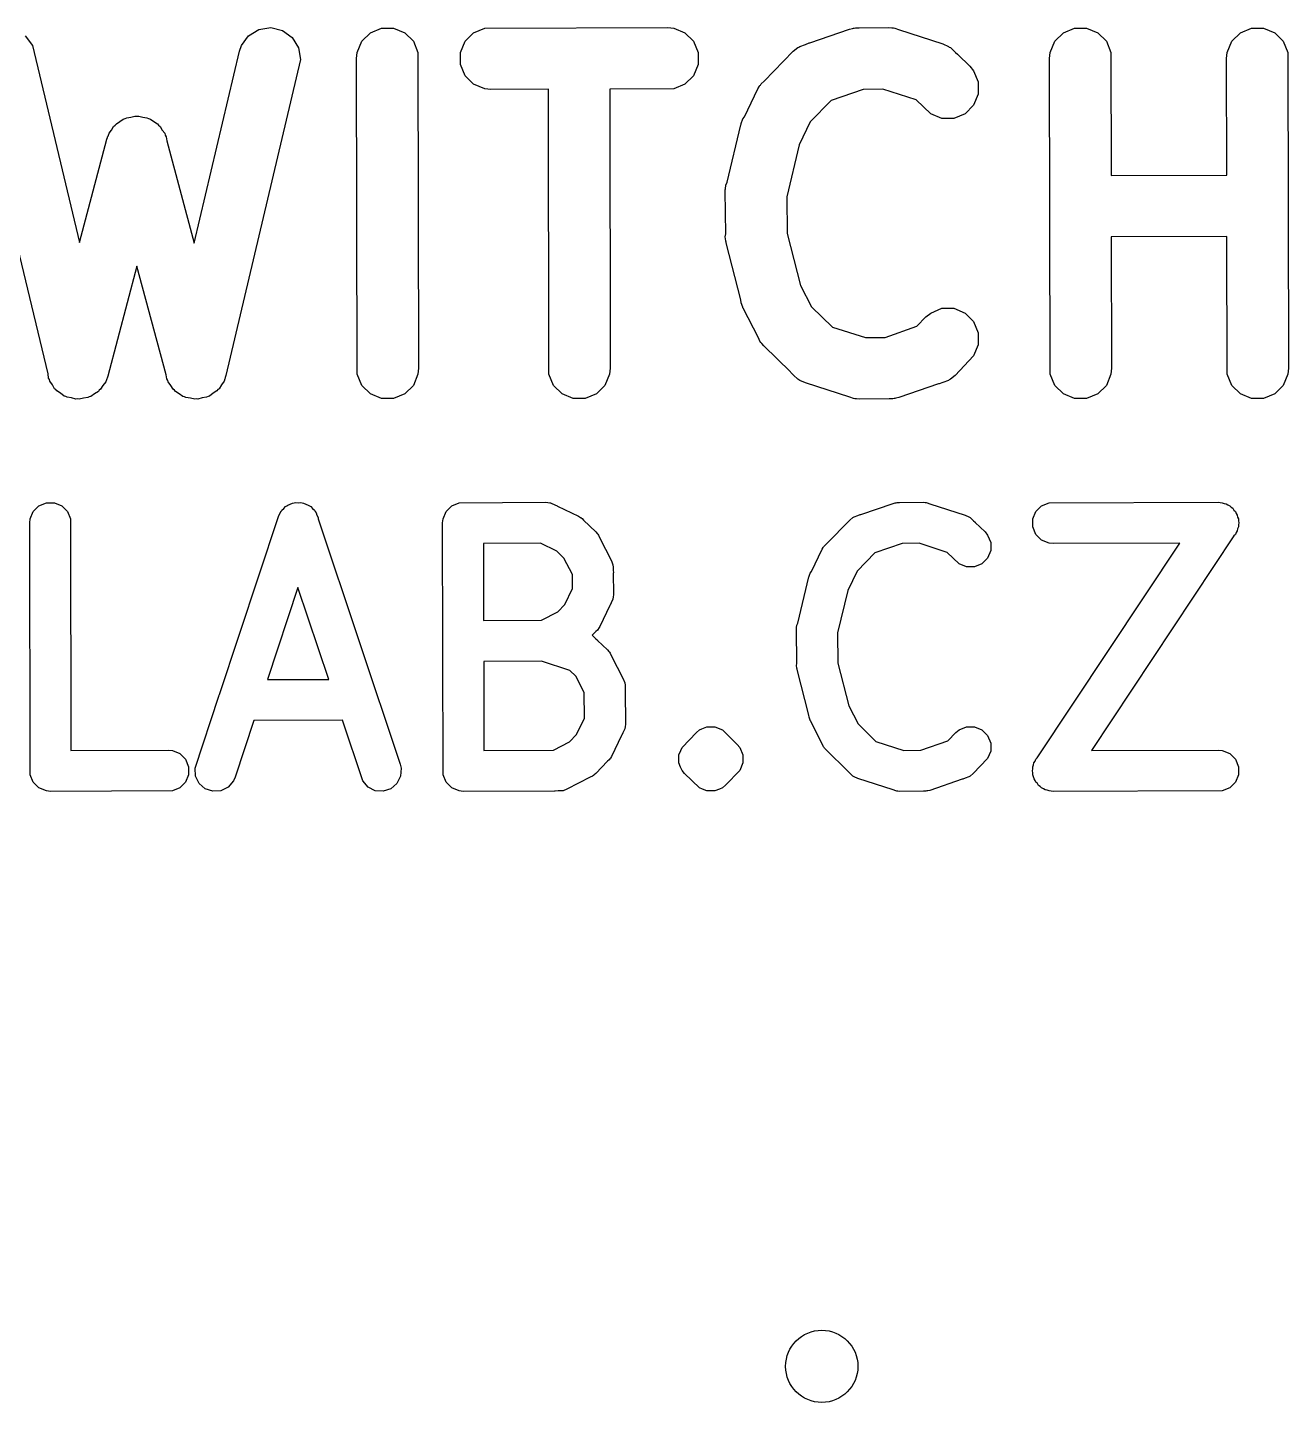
# Model space of a CAD drawing. Extents: x 5.31 to 6.87, y -4.41 to -2.86.
# Drawn here: x 5.984 to 6.2245, y -4.2954 to -4.0332 of the extents above; entities that cross this region are included whole.
import ezdxf

# ---------------------------------------------------------------- set-up
doc = ezdxf.new("R2010")
doc.units = 0
doc.header["$MEASUREMENT"] = 0
doc.layers.add('BLACK', color=7, linetype='CONTINUOUS')

msp = doc.modelspace()

# ---------------------------------------------------------------- linework, layer by layer
at = {"layer": 'BLACK', "linetype": 'CONTINUOUS'}
for p, q in [((6.02619, -4.03483), (6.02815, -4.03362)), ((6.02815, -4.03362), (6.03043, -4.03325)), ((6.03043, -4.03325), (6.03267, -4.03379)), ((6.03267, -4.03379), (6.03454, -4.03514)), ((6.0478, -4.03587), (6.04942, -4.03424)), ((6.04942, -4.03424), (6.05155, -4.03336)), ((6.05155, -4.03336), (6.05386, -4.03336)), ((6.05386, -4.03336), (6.05599, -4.03424)), ((6.05599, -4.03424), (6.05762, -4.03587)), ((6.06748, -4.03587), (6.06911, -4.03424)), ((6.06911, -4.03424), (6.07124, -4.03336)), ((6.07124, -4.03336), (6.10614, -4.03325)), ((6.10614, -4.03325), (6.10729, -4.03336)), ((6.10729, -4.03336), (6.10942, -4.03424)), ((6.10942, -4.03424), (6.11105, -4.03587)), ((6.13325, -4.03617), (6.14083, -4.03355)), ((6.14083, -4.03355), (6.1414, -4.03342)), ((6.1414, -4.03342), (6.14154, -4.03336)), ((6.14154, -4.03336), (6.14167, -4.03336)), ((6.14167, -4.03336), (6.14196, -4.0333)), ((6.14196, -4.0333), (6.14264, -4.03334)), ((6.14264, -4.03334), (6.14832, -4.03325)), ((6.14832, -4.03325), (6.1489, -4.03331)), ((6.1489, -4.03331), (6.14906, -4.0333)), ((6.14906, -4.0333), (6.14918, -4.03333)), ((6.14918, -4.03333), (6.14947, -4.03336)), ((6.14947, -4.03336), (6.15017, -4.03365)), ((6.15017, -4.03365), (6.15862, -4.03636)), ((6.17997, -4.03587), (6.1816, -4.03424)), ((6.1816, -4.03424), (6.18372, -4.03336)), ((6.18372, -4.03336), (6.18603, -4.03336)), ((6.18603, -4.03336), (6.18816, -4.03424)), ((6.18816, -4.03424), (6.18979, -4.03587)), ((6.21371, -4.03587), (6.21534, -4.03424)), ((6.21534, -4.03424), (6.21747, -4.03336)), ((6.21747, -4.03336), (6.21977, -4.03336)), ((6.21977, -4.03336), (6.2219, -4.03424)), ((6.2219, -4.03424), (6.22353, -4.03587)), ((5.98361, -4.03483), (5.98496, -4.03669)), ((5.98496, -4.03669), (5.99398, -4.07427)), ((6.02446, -4.03779), (6.02484, -4.03669)), ((6.02484, -4.03669), (6.02619, -4.03483)), ((6.03454, -4.03514), (6.03574, -4.0371)), ((6.04691, -4.038), (6.0478, -4.03587)), ((6.05762, -4.03587), (6.0585, -4.038)), ((6.0666, -4.038), (6.06748, -4.03587)), ((6.11105, -4.03587), (6.11193, -4.038)), ((6.13098, -4.03706), (6.13117, -4.03698)), ((6.13117, -4.03698), (6.13133, -4.03684)), ((6.13133, -4.03684), (6.1324, -4.03647)), ((6.1324, -4.03647), (6.13311, -4.03617)), ((6.13311, -4.03617), (6.13325, -4.03617)), ((6.15862, -4.03636), (6.15968, -4.03684)), ((6.15968, -4.03684), (6.15984, -4.03698)), ((6.15984, -4.03698), (6.16004, -4.03706)), ((6.17908, -4.038), (6.17997, -4.03587)), ((6.18979, -4.03587), (6.19067, -4.038)), ((6.21283, -4.038), (6.21371, -4.03587)), ((6.22353, -4.03587), (6.22441, -4.038)), ((6.01583, -4.07434), (6.02446, -4.03779)), ((6.03611, -4.03938), (6.02189, -4.09958)), ((6.03574, -4.0371), (6.03611, -4.03938)), ((6.0468, -4.03915), (6.04691, -4.038)), ((6.04691, -4.09936), (6.0468, -4.03915)), ((6.0585, -4.038), (6.05861, -4.09821)), ((6.0666, -4.04031), (6.0666, -4.038)), ((6.11193, -4.038), (6.11193, -4.04031)), ((6.12453, -4.04348), (6.13008, -4.03779)), ((6.13008, -4.03779), (6.13098, -4.03706)), ((6.16004, -4.03706), (6.16103, -4.03801)), ((6.16103, -4.03801), (6.16142, -4.03835)), ((6.16142, -4.03835), (6.16145, -4.03841)), ((6.16145, -4.03841), (6.16374, -4.0406)), ((6.17897, -4.03915), (6.17908, -4.038)), ((6.17908, -4.09936), (6.17897, -4.03915)), ((6.19067, -4.038), (6.19071, -4.06146)), ((6.21272, -4.03915), (6.21283, -4.038)), ((6.21276, -4.06139), (6.21272, -4.03915)), ((6.22441, -4.038), (6.22453, -4.09821)), ((5.98795, -4.09929), (5.97384, -4.04052)), ((6.06748, -4.04244), (6.0666, -4.04031)), ((6.11193, -4.04031), (6.11105, -4.04244)), ((6.16374, -4.0406), (6.16448, -4.0415)), ((6.16448, -4.0415), (6.16536, -4.04363)), ((6.06911, -4.04406), (6.06748, -4.04244)), ((6.07124, -4.04495), (6.06911, -4.04406)), ((6.10942, -4.04406), (6.10729, -4.04495)), ((6.11105, -4.04244), (6.10942, -4.04406)), ((6.12335, -4.04495), (6.12366, -4.04445)), ((6.12366, -4.04445), (6.12372, -4.04431)), ((6.12372, -4.04431), (6.12381, -4.04422)), ((6.12381, -4.04422), (6.12397, -4.04397)), ((6.12397, -4.04397), (6.12453, -4.04348)), ((6.16536, -4.04363), (6.16536, -4.04593)), ((6.07239, -4.04506), (6.07124, -4.04495)), ((6.08337, -4.04502), (6.07239, -4.04506)), ((6.08347, -4.09936), (6.08337, -4.04502)), ((6.10729, -4.04495), (6.09507, -4.04499)), ((6.09507, -4.04499), (6.09517, -4.09821)), ((6.12079, -4.05028), (6.12335, -4.04495)), ((6.1373, -4.04716), (6.13333, -4.05124)), ((6.14341, -4.04505), (6.1373, -4.04716)), ((6.14716, -4.04499), (6.14341, -4.04505)), ((6.15349, -4.04702), (6.14716, -4.04499)), ((6.15629, -4.04969), (6.15349, -4.04702)), ((6.16536, -4.04593), (6.16448, -4.04806)), ((6.15841, -4.05057), (6.15629, -4.04969)), ((6.16285, -4.04969), (6.16072, -4.05057)), ((6.16448, -4.04806), (6.16285, -4.04969)), ((6.00007, -4.0528), (6.00046, -4.05213)), ((6.00046, -4.05213), (6.00077, -4.0519)), ((6.00077, -4.0519), (6.001, -4.05159)), ((6.001, -4.05159), (6.00167, -4.0512)), ((6.00167, -4.0512), (6.00229, -4.05073)), ((6.00229, -4.05073), (6.00266, -4.05063)), ((6.00266, -4.05063), (6.00299, -4.05044)), ((6.00299, -4.05044), (6.00377, -4.05034)), ((6.00377, -4.05034), (6.00452, -4.05013)), ((6.00452, -4.05013), (6.0049, -4.05018)), ((6.0049, -4.05018), (6.00528, -4.05013)), ((6.00528, -4.05013), (6.00603, -4.05034)), ((6.00603, -4.05034), (6.0068, -4.05044)), ((6.0068, -4.05044), (6.00713, -4.05063)), ((6.00713, -4.05063), (6.0075, -4.05073)), ((6.0075, -4.05073), (6.00812, -4.0512)), ((6.00812, -4.0512), (6.0088, -4.05159)), ((6.0088, -4.05159), (6.00903, -4.0519)), ((6.00903, -4.0519), (6.00933, -4.05213)), ((6.00933, -4.05213), (6.00972, -4.0528)), ((6.11746, -4.06273), (6.12009, -4.05178)), ((6.12009, -4.05178), (6.12012, -4.0517)), ((6.12012, -4.0517), (6.12013, -4.05166)), ((6.12013, -4.05166), (6.12017, -4.05156)), ((6.12017, -4.05156), (6.12048, -4.05069)), ((6.12048, -4.05069), (6.12079, -4.05028)), ((6.13333, -4.05124), (6.1312, -4.05565)), ((6.16072, -4.05057), (6.15841, -4.05057)), ((5.99398, -4.07427), (5.99919, -4.05451)), ((5.99919, -4.05451), (5.99929, -4.05424)), ((5.99929, -4.05424), (5.99931, -4.05412)), ((5.99931, -4.05412), (5.99939, -4.05399)), ((5.99939, -4.05399), (5.9996, -4.05342)), ((5.9996, -4.05342), (6.00007, -4.0528)), ((6.00972, -4.0528), (6.0102, -4.05342)), ((6.0102, -4.05342), (6.0103, -4.05379)), ((6.0103, -4.05379), (6.01049, -4.05412)), ((6.01049, -4.05412), (6.01059, -4.05487)), ((6.01059, -4.05487), (6.01583, -4.07434)), ((6.1312, -4.05565), (6.12883, -4.06553)), ((6.11722, -4.06331), (6.11746, -4.06273)), ((6.19071, -4.06146), (6.21276, -4.06139)), ((6.1171, -4.06446), (6.11712, -4.06426)), ((6.1172, -4.07259), (6.1171, -4.06446)), ((6.11711, -4.06418), (6.11715, -4.06403)), ((6.11712, -4.06426), (6.11711, -4.06418)), ((6.11715, -4.06403), (6.11722, -4.06331)), ((6.12883, -4.06553), (6.12891, -4.07254)), ((6.11711, -4.07319), (6.1172, -4.07259)), ((6.11722, -4.07389), (6.11711, -4.07319)), ((6.12891, -4.07254), (6.13148, -4.08244)), ((6.21278, -4.07309), (6.19073, -4.07316)), ((6.19073, -4.07316), (6.19078, -4.09821)), ((6.21283, -4.09936), (6.21278, -4.07309)), ((6.11722, -4.07405), (6.11722, -4.07389)), ((6.11725, -4.07413), (6.11722, -4.07405)), ((6.11728, -4.07433), (6.11725, -4.07413)), ((6.12009, -4.08514), (6.11728, -4.07433)), ((6.0049, -4.07873), (5.99936, -4.09973)), ((6.01048, -4.09945), (6.0049, -4.07873)), ((6.13148, -4.08244), (6.13358, -4.08649)), ((6.12013, -4.08571), (6.12009, -4.08514)), ((6.12046, -4.08657), (6.12013, -4.08571)), ((6.12048, -4.08667), (6.12046, -4.08657)), ((6.12051, -4.08671), (6.12048, -4.08667)), ((6.12054, -4.08679), (6.12051, -4.08671)), ((6.12345, -4.0924), (6.12054, -4.08679)), ((6.13358, -4.08649), (6.13755, -4.09036)), ((6.15629, -4.08768), (6.15841, -4.08679)), ((6.15841, -4.08679), (6.16072, -4.08679)), ((6.16072, -4.08679), (6.16285, -4.08768)), ((6.15366, -4.09022), (6.15539, -4.08841)), ((6.15539, -4.08841), (6.15629, -4.08768)), ((6.16285, -4.08768), (6.16448, -4.0893)), ((6.16448, -4.0893), (6.16536, -4.09143)), ((6.13755, -4.09036), (6.14385, -4.09238)), ((6.1476, -4.09232), (6.15366, -4.09022)), ((6.16536, -4.09143), (6.16536, -4.09374)), ((6.12372, -4.09305), (6.12345, -4.0924)), ((6.12391, -4.09328), (6.12372, -4.09305)), ((6.12397, -4.09339), (6.12391, -4.09328)), ((6.12409, -4.0935), (6.12397, -4.09339)), ((6.12446, -4.09395), (6.12409, -4.0935)), ((6.12953, -4.0989), (6.12446, -4.09395)), ((6.14385, -4.09238), (6.1476, -4.09232)), ((6.16536, -4.09374), (6.16448, -4.09587)), ((6.16448, -4.09587), (6.16093, -4.09957)), ((5.98806, -4.10011), (5.98795, -4.09929)), ((5.99936, -4.09973), (5.99921, -4.10012)), ((6.01061, -4.10026), (6.01048, -4.09945)), ((6.02189, -4.09958), (6.02176, -4.09997)), ((6.0478, -4.10149), (6.04691, -4.09936)), ((6.0585, -4.09936), (6.05762, -4.10149)), ((6.05861, -4.09821), (6.0585, -4.09936)), ((6.08435, -4.10149), (6.08347, -4.09936)), ((6.09506, -4.09936), (6.09417, -4.10149)), ((6.09517, -4.09821), (6.09506, -4.09936)), ((6.12959, -4.09902), (6.12953, -4.0989)), ((6.13015, -4.09951), (6.12959, -4.09902)), ((6.13098, -4.10031), (6.13015, -4.09951)), ((6.16093, -4.09957), (6.16004, -4.10031)), ((6.17997, -4.10149), (6.17908, -4.09936)), ((6.19067, -4.09936), (6.18979, -4.10149)), ((6.19078, -4.09821), (6.19067, -4.09936)), ((6.21371, -4.10149), (6.21283, -4.09936)), ((6.22441, -4.09936), (6.22353, -4.10149)), ((6.22453, -4.09821), (6.22441, -4.09936)), ((5.98821, -4.10038), (5.98806, -4.10011)), ((5.98828, -4.10067), (5.98821, -4.10038)), ((5.98879, -4.10137), (5.98828, -4.10067)), ((5.98921, -4.10211), (5.98879, -4.10137)), ((5.98946, -4.10229), (5.98921, -4.10211)), ((5.98963, -4.10254), (5.98946, -4.10229)), ((5.99036, -4.10299), (5.98963, -4.10254)), ((5.99773, -4.1024), (5.99755, -4.10265)), ((5.99798, -4.10223), (5.99773, -4.1024)), ((5.99843, -4.1015), (5.99798, -4.10223)), ((5.99895, -4.10082), (5.99843, -4.1015)), ((5.99911, -4.10039), (5.99895, -4.10082)), ((5.99919, -4.10026), (5.99911, -4.10039)), ((5.99921, -4.10012), (5.99919, -4.10026)), ((6.01077, -4.10052), (6.01061, -4.10026)), ((6.01085, -4.10082), (6.01077, -4.10052)), ((6.01137, -4.1015), (6.01085, -4.10082)), ((6.01182, -4.10223), (6.01137, -4.1015)), ((6.01206, -4.1024), (6.01182, -4.10223)), ((6.01225, -4.10265), (6.01206, -4.1024)), ((6.02016, -4.10254), (6.01943, -4.10299)), ((6.02034, -4.10229), (6.02016, -4.10254)), ((6.02058, -4.10211), (6.02034, -4.10229)), ((6.02101, -4.10137), (6.02058, -4.10211)), ((6.02152, -4.10067), (6.02101, -4.10137)), ((6.02166, -4.10024), (6.02152, -4.10067)), ((6.02174, -4.10011), (6.02166, -4.10024)), ((6.02176, -4.09997), (6.02174, -4.10011)), ((6.04942, -4.10312), (6.0478, -4.10149)), ((6.05762, -4.10149), (6.05599, -4.10312)), ((6.08598, -4.10312), (6.08435, -4.10149)), ((6.09417, -4.10149), (6.09254, -4.10312)), ((6.13117, -4.10039), (6.13098, -4.10031)), ((6.13133, -4.10053), (6.13117, -4.10039)), ((6.13239, -4.101), (6.13133, -4.10053)), ((6.14084, -4.10371), (6.13239, -4.101)), ((6.15777, -4.10119), (6.15019, -4.10381)), ((6.15791, -4.10119), (6.15777, -4.10119)), ((6.15862, -4.1009), (6.15791, -4.10119)), ((6.15968, -4.10053), (6.15862, -4.1009)), ((6.15984, -4.10039), (6.15968, -4.10053)), ((6.16004, -4.10031), (6.15984, -4.10039)), ((6.1816, -4.10312), (6.17997, -4.10149)), ((6.18979, -4.10149), (6.18816, -4.10312)), ((6.21534, -4.10312), (6.21371, -4.10149)), ((6.22353, -4.10149), (6.2219, -4.10312)), ((5.99104, -4.10351), (5.99036, -4.10299)), ((5.99134, -4.10359), (5.99104, -4.10351)), ((5.9916, -4.10375), (5.99134, -4.10359)), ((5.99244, -4.10388), (5.9916, -4.10375)), ((5.99327, -4.1041), (5.99244, -4.10388)), ((5.99357, -4.10406), (5.99327, -4.1041)), ((5.99387, -4.10411), (5.99357, -4.10406)), ((5.99471, -4.10391), (5.99387, -4.10411)), ((5.99556, -4.1038), (5.99471, -4.10391)), ((5.99582, -4.10365), (5.99556, -4.1038)), ((5.99611, -4.10358), (5.99582, -4.10365)), ((5.99681, -4.10307), (5.99611, -4.10358)), ((5.99755, -4.10265), (5.99681, -4.10307)), ((6.01299, -4.10307), (6.01225, -4.10265)), ((6.01368, -4.10358), (6.01299, -4.10307)), ((6.01398, -4.10365), (6.01368, -4.10358)), ((6.01424, -4.1038), (6.01398, -4.10365)), ((6.01509, -4.10391), (6.01424, -4.1038)), ((6.01593, -4.10411), (6.01509, -4.10391)), ((6.01623, -4.10406), (6.01593, -4.10411)), ((6.01653, -4.1041), (6.01623, -4.10406)), ((6.01736, -4.10388), (6.01653, -4.1041)), ((6.0182, -4.10375), (6.01736, -4.10388)), ((6.01846, -4.10359), (6.0182, -4.10375)), ((6.01875, -4.10351), (6.01846, -4.10359)), ((6.01943, -4.10299), (6.01875, -4.10351)), ((6.05155, -4.104), (6.04942, -4.10312)), ((6.05386, -4.104), (6.05155, -4.104)), ((6.05599, -4.10312), (6.05386, -4.104)), ((6.08811, -4.104), (6.08598, -4.10312)), ((6.09042, -4.104), (6.08811, -4.104)), ((6.09254, -4.10312), (6.09042, -4.104)), ((6.14154, -4.104), (6.14084, -4.10371)), ((6.14184, -4.10403), (6.14154, -4.104)), ((6.14196, -4.10407), (6.14184, -4.10403)), ((6.14211, -4.10406), (6.14196, -4.10407)), ((6.14269, -4.10412), (6.14211, -4.10406)), ((6.14837, -4.10402), (6.14269, -4.10412)), ((6.14906, -4.10407), (6.14837, -4.10402)), ((6.14934, -4.104), (6.14906, -4.10407)), ((6.14947, -4.104), (6.14934, -4.104)), ((6.14961, -4.10394), (6.14947, -4.104)), ((6.15019, -4.10381), (6.14961, -4.10394)), ((6.18372, -4.104), (6.1816, -4.10312)), ((6.18603, -4.104), (6.18372, -4.104)), ((6.18816, -4.10312), (6.18603, -4.104)), ((6.21747, -4.104), (6.21534, -4.10312)), ((6.21977, -4.104), (6.21747, -4.104)), ((6.2219, -4.10312), (6.21977, -4.104)), ((5.98454, -4.12694), (5.98512, -4.12552)), ((5.98512, -4.12552), (5.98621, -4.12443)), ((5.98621, -4.12443), (5.98763, -4.12385)), ((5.98763, -4.12385), (5.98917, -4.12385)), ((5.98917, -4.12385), (5.99058, -4.12443)), ((5.99058, -4.12443), (5.99167, -4.12552)), ((5.99167, -4.12552), (5.99226, -4.12694)), ((6.03191, -4.12646), (6.03222, -4.12576)), ((6.03222, -4.12576), (6.03241, -4.12554)), ((6.03241, -4.12554), (6.03253, -4.12529)), ((6.03253, -4.12529), (6.0329, -4.12497)), ((6.0329, -4.12497), (6.03323, -4.1246)), ((6.03323, -4.1246), (6.03348, -4.12447)), ((6.03348, -4.12447), (6.03369, -4.12429)), ((6.03369, -4.12429), (6.03416, -4.12413)), ((6.03416, -4.12413), (6.0346, -4.12391)), ((6.0346, -4.12391), (6.03488, -4.12389)), ((6.03488, -4.12389), (6.03515, -4.1238)), ((6.03515, -4.1238), (6.03564, -4.12384)), ((6.03564, -4.12384), (6.03613, -4.1238)), ((6.03613, -4.1238), (6.0364, -4.12389)), ((6.0364, -4.12389), (6.03668, -4.12391)), ((6.03668, -4.12391), (6.03712, -4.12413)), ((6.03712, -4.12413), (6.03759, -4.12429)), ((6.03759, -4.12429), (6.0378, -4.12447)), ((6.0378, -4.12447), (6.03806, -4.1246)), ((6.03806, -4.1246), (6.03838, -4.12497)), ((6.03838, -4.12497), (6.03875, -4.12529)), ((6.03875, -4.12529), (6.03888, -4.12554)), ((6.03888, -4.12554), (6.03906, -4.12576)), ((6.03906, -4.12576), (6.03922, -4.12623)), ((6.06328, -4.12694), (6.06386, -4.12552)), ((6.06386, -4.12552), (6.06495, -4.12443)), ((6.06495, -4.12443), (6.06637, -4.12385)), ((6.06637, -4.12385), (6.08289, -4.12377)), ((6.08289, -4.12377), (6.08365, -4.12385)), ((6.08365, -4.12385), (6.08378, -4.1239)), ((6.08378, -4.1239), (6.08393, -4.12391)), ((6.08393, -4.12391), (6.08462, -4.12425)), ((6.08462, -4.12425), (6.08507, -4.12443)), ((6.08507, -4.12443), (6.08513, -4.12449)), ((6.08513, -4.12449), (6.08915, -4.12643)), ((6.14237, -4.1263), (6.14286, -4.12609)), ((6.14286, -4.12609), (6.14296, -4.12609)), ((6.14296, -4.12609), (6.14913, -4.12397)), ((6.14913, -4.12397), (6.14951, -4.12388)), ((6.14951, -4.12388), (6.14961, -4.12385)), ((6.14961, -4.12385), (6.14969, -4.12384)), ((6.14969, -4.12384), (6.14988, -4.1238)), ((6.14988, -4.1238), (6.15036, -4.12383)), ((6.15036, -4.12383), (6.15488, -4.12377)), ((6.15488, -4.12377), (6.15526, -4.12381)), ((6.15526, -4.12381), (6.15537, -4.1238)), ((6.15537, -4.1238), (6.15545, -4.12383)), ((6.15545, -4.12383), (6.15564, -4.12385)), ((6.15564, -4.12385), (6.15613, -4.12405)), ((6.15613, -4.12405), (6.16287, -4.12622)), ((6.17576, -4.12694), (6.17635, -4.12552)), ((6.17635, -4.12552), (6.17744, -4.12443)), ((6.17744, -4.12443), (6.17886, -4.12385)), ((6.17886, -4.12385), (6.21112, -4.12377)), ((6.21112, -4.12377), (6.21112, -4.12377)), ((6.21112, -4.12377), (6.21112, -4.12377)), ((6.21112, -4.12377), (6.21112, -4.12377)), ((6.21112, -4.12377), (6.21189, -4.12385)), ((6.21189, -4.12385), (6.21224, -4.12399)), ((6.21224, -4.12399), (6.21262, -4.12407)), ((6.21262, -4.12407), (6.21295, -4.12428)), ((6.21295, -4.12428), (6.21331, -4.12443)), ((6.21331, -4.12443), (6.21358, -4.12471)), ((6.21358, -4.12471), (6.2139, -4.12492)), ((6.2139, -4.12492), (6.21412, -4.12524)), ((6.21412, -4.12524), (6.21439, -4.12552)), ((6.21439, -4.12552), (6.21454, -4.12588)), ((6.21454, -4.12588), (6.21476, -4.1262)), ((5.98446, -4.12771), (5.98454, -4.12694)), ((5.98454, -4.17572), (5.98446, -4.12771)), ((5.99226, -4.12694), (5.99233, -4.17107)), ((6.02065, -4.16039), (6.03191, -4.12646)), ((6.03922, -4.12623), (6.03944, -4.12667)), ((6.03944, -4.12667), (6.03946, -4.12694)), ((6.03946, -4.12694), (6.05512, -4.17371)), ((6.0632, -4.12771), (6.06328, -4.12694)), ((6.06328, -4.17572), (6.0632, -4.12771)), ((6.08915, -4.12643), (6.08948, -4.12664)), ((6.08948, -4.12664), (6.08957, -4.12668)), ((6.08957, -4.12668), (6.08963, -4.12674)), ((6.08963, -4.12674), (6.0898, -4.12685)), ((6.0898, -4.12685), (6.09009, -4.12718)), ((6.09009, -4.12718), (6.09242, -4.12942)), ((6.13641, -4.13171), (6.14084, -4.12717)), ((6.14084, -4.12717), (6.14144, -4.12668)), ((6.14144, -4.12668), (6.14157, -4.12663)), ((6.14157, -4.12663), (6.14168, -4.12654)), ((6.14168, -4.12654), (6.14237, -4.1263)), ((6.16287, -4.12622), (6.16358, -4.12654)), ((6.16358, -4.12654), (6.16368, -4.12663)), ((6.16368, -4.12663), (6.16381, -4.12668)), ((6.16381, -4.12668), (6.16444, -4.12728)), ((6.16444, -4.12728), (6.16474, -4.12754)), ((6.16474, -4.12754), (6.16476, -4.1276)), ((6.16476, -4.1276), (6.16666, -4.12942)), ((6.17576, -4.12847), (6.17576, -4.12694)), ((6.17635, -4.12989), (6.17576, -4.12847)), ((6.21476, -4.1262), (6.21483, -4.12658)), ((6.21483, -4.12658), (6.21498, -4.12694)), ((6.21498, -4.12847), (6.21483, -4.12883)), ((6.21498, -4.12694), (6.21498, -4.12732)), ((6.21498, -4.12732), (6.21506, -4.1277)), ((6.21506, -4.1277), (6.21498, -4.12808)), ((6.21498, -4.12808), (6.21498, -4.12847)), ((6.09242, -4.12942), (6.09267, -4.12972)), ((6.09267, -4.12972), (6.09274, -4.12979)), ((6.09274, -4.12979), (6.09278, -4.12987)), ((6.09278, -4.12987), (6.09291, -4.13002)), ((6.09291, -4.13002), (6.0931, -4.13047)), ((6.0931, -4.13047), (6.09541, -4.13494)), ((6.16666, -4.12942), (6.16715, -4.13002)), ((6.16715, -4.13002), (6.16774, -4.13144)), ((6.17744, -4.13098), (6.17635, -4.12989)), ((6.17886, -4.13157), (6.17744, -4.13098)), ((6.21413, -4.13016), (6.18693, -4.17107)), ((6.21439, -4.12989), (6.21413, -4.13016)), ((6.21454, -4.12954), (6.21439, -4.12989)), ((6.21476, -4.12921), (6.21454, -4.12954)), ((6.21483, -4.12883), (6.21476, -4.12921)), ((6.08184, -4.13158), (6.07101, -4.13163)), ((6.07101, -4.13163), (6.07103, -4.14632)), ((6.08496, -4.13308), (6.08184, -4.13158)), ((6.08635, -4.13442), (6.08496, -4.13308)), ((6.13353, -4.13699), (6.13561, -4.13269)), ((6.13561, -4.13269), (6.13581, -4.13236)), ((6.13581, -4.13236), (6.13585, -4.13227)), ((6.13585, -4.13227), (6.13591, -4.13221)), ((6.13591, -4.13221), (6.13602, -4.13204)), ((6.13602, -4.13204), (6.13641, -4.13171)), ((6.14565, -4.13342), (6.14225, -4.1369)), ((6.15084, -4.13164), (6.14565, -4.13342)), ((6.15409, -4.13159), (6.15084, -4.13164)), ((6.15944, -4.13332), (6.15409, -4.13159)), ((6.16169, -4.13548), (6.15944, -4.13332)), ((6.16774, -4.13297), (6.16715, -4.13439)), ((6.16774, -4.13144), (6.16774, -4.13297)), ((6.17662, -4.1725), (6.20381, -4.13159)), ((6.17962, -4.13164), (6.17886, -4.13157)), ((6.20381, -4.13159), (6.17962, -4.13164)), ((6.08796, -4.13754), (6.08635, -4.13442)), ((6.09541, -4.13494), (6.09568, -4.13567)), ((6.09568, -4.13567), (6.09569, -4.13581)), ((6.09569, -4.13581), (6.09575, -4.13594)), ((6.09575, -4.13594), (6.09576, -4.13673)), ((6.16311, -4.13607), (6.16169, -4.13548)), ((6.16464, -4.13607), (6.16311, -4.13607)), ((6.16606, -4.13548), (6.16464, -4.13607)), ((6.16715, -4.13439), (6.16606, -4.13548)), ((6.088, -4.1402), (6.08796, -4.13754)), ((6.09576, -4.13673), (6.09579, -4.1372)), ((6.09579, -4.1372), (6.09576, -4.13727)), ((6.09576, -4.13727), (6.09582, -4.1412)), ((6.13093, -4.14679), (6.13306, -4.138)), ((6.13306, -4.138), (6.13308, -4.13794)), ((6.13308, -4.13792), (6.13311, -4.13785)), ((6.13308, -4.13794), (6.13308, -4.13792)), ((6.13311, -4.13785), (6.13332, -4.13727)), ((6.13332, -4.13727), (6.13353, -4.13699)), ((6.14225, -4.1369), (6.14046, -4.14059)), ((6.03562, -4.14004), (6.02981, -4.15757)), ((6.04148, -4.15753), (6.03562, -4.14004)), ((6.08651, -4.14327), (6.088, -4.1402)), ((6.09582, -4.1412), (6.09575, -4.14197)), ((6.14046, -4.14059), (6.13851, -4.14867)), ((6.08517, -4.14467), (6.08651, -4.14327)), ((6.0951, -4.14345), (6.09316, -4.14746)), ((6.09516, -4.14339), (6.0951, -4.14345)), ((6.09534, -4.14294), (6.09516, -4.14339)), ((6.09568, -4.14224), (6.09534, -4.14294)), ((6.09569, -4.1421), (6.09568, -4.14224)), ((6.09575, -4.14197), (6.09569, -4.1421)), ((6.07103, -4.14632), (6.08207, -4.14627)), ((6.08207, -4.14627), (6.08517, -4.14467)), ((6.13077, -4.14719), (6.13093, -4.14679)), ((6.09241, -4.14841), (6.09171, -4.14913)), ((6.09171, -4.14913), (6.09182, -4.14918)), ((6.09182, -4.14918), (6.09244, -4.14978)), ((6.09274, -4.14812), (6.09241, -4.14841)), ((6.09285, -4.14795), (6.09274, -4.14812)), ((6.09291, -4.14789), (6.09285, -4.14795)), ((6.09295, -4.1478), (6.09291, -4.14789)), ((6.09316, -4.14746), (6.09295, -4.1478)), ((6.13069, -4.14795), (6.1307, -4.14782)), ((6.13076, -4.15448), (6.13069, -4.14795)), ((6.1307, -4.14776), (6.13072, -4.14766)), ((6.1307, -4.14782), (6.1307, -4.14776)), ((6.13072, -4.14766), (6.13077, -4.14719)), ((6.13851, -4.14867), (6.13856, -4.15447)), ((6.09244, -4.14978), (6.09274, -4.15004)), ((6.09274, -4.15004), (6.09277, -4.15009)), ((6.09277, -4.15009), (6.09467, -4.15192)), ((6.09467, -4.15192), (6.09492, -4.15222)), ((6.09492, -4.15222), (6.09499, -4.15229)), ((6.09499, -4.15229), (6.09503, -4.15236)), ((6.09503, -4.15236), (6.09516, -4.15252)), ((6.08205, -4.15407), (6.07104, -4.15412)), ((6.07104, -4.15412), (6.07107, -4.17107)), ((6.08745, -4.15581), (6.08205, -4.15407)), ((6.09516, -4.15252), (6.09535, -4.15297)), ((6.09535, -4.15297), (6.09766, -4.15744)), ((6.1307, -4.15489), (6.13076, -4.15448)), ((6.13077, -4.15537), (6.1307, -4.15489)), ((6.13856, -4.15447), (6.14065, -4.16258)), ((6.02981, -4.15757), (6.04148, -4.15753)), ((6.0886, -4.15692), (6.08745, -4.15581)), ((6.09021, -4.16003), (6.0886, -4.15692)), ((6.09766, -4.15744), (6.09793, -4.15816)), ((6.13077, -4.15547), (6.13077, -4.15537)), ((6.13079, -4.15552), (6.13077, -4.15547)), ((6.13081, -4.15566), (6.13079, -4.15552)), ((6.13305, -4.16436), (6.13081, -4.15566)), ((6.09025, -4.16493), (6.09021, -4.16003)), ((6.09793, -4.15816), (6.09794, -4.1583)), ((6.09794, -4.1583), (6.098, -4.15843)), ((6.098, -4.15843), (6.098, -4.15917)), ((6.098, -4.15917), (6.09804, -4.15969)), ((6.09804, -4.15969), (6.09801, -4.15979)), ((6.09801, -4.15979), (6.09807, -4.16595)), ((6.01599, -4.17446), (6.02053, -4.16076)), ((6.02053, -4.16068), (6.02065, -4.16039)), ((6.02053, -4.16076), (6.02053, -4.16068)), ((6.14065, -4.16258), (6.14243, -4.16602)), ((6.02722, -4.16538), (6.02363, -4.1762)), ((6.04409, -4.16533), (6.02722, -4.16538)), ((6.04797, -4.1769), (6.04409, -4.16533)), ((6.08876, -4.16802), (6.09025, -4.16493)), ((6.13308, -4.16474), (6.13305, -4.16436)), ((6.1333, -4.16532), (6.13308, -4.16474)), ((6.13332, -4.16538), (6.1333, -4.16532)), ((6.13334, -4.16541), (6.13332, -4.16538)), ((6.13336, -4.16546), (6.13334, -4.16541)), ((6.13567, -4.16994), (6.13336, -4.16546)), ((6.08742, -4.16941), (6.08876, -4.16802)), ((6.09759, -4.16769), (6.09741, -4.16814)), ((6.09793, -4.16699), (6.09759, -4.16769)), ((6.09794, -4.16685), (6.09793, -4.16699)), ((6.098, -4.16672), (6.09794, -4.16685)), ((6.09807, -4.16595), (6.098, -4.16672)), ((6.10886, -4.17051), (6.1116, -4.16767)), ((6.1116, -4.16767), (6.11219, -4.16718)), ((6.11219, -4.16718), (6.11264, -4.16699)), ((6.11264, -4.16699), (6.11361, -4.16659)), ((6.11361, -4.16659), (6.11515, -4.16659)), ((6.11515, -4.16659), (6.11657, -4.16718)), ((6.11657, -4.16718), (6.11941, -4.16992)), ((6.14243, -4.16602), (6.14583, -4.16935)), ((6.15957, -4.16924), (6.16109, -4.16767)), ((6.16109, -4.16767), (6.16169, -4.16718)), ((6.16169, -4.16718), (6.16311, -4.16659)), ((6.16311, -4.16659), (6.16464, -4.16659)), ((6.16464, -4.16659), (6.16606, -4.16718)), ((6.16606, -4.16718), (6.16715, -4.16826)), ((6.08432, -4.17102), (6.08742, -4.16941)), ((6.09735, -4.1682), (6.09541, -4.17221)), ((6.09741, -4.16814), (6.09735, -4.1682)), ((6.10862, -4.17109), (6.10886, -4.17051)), ((6.10886, -4.17051), (6.10886, -4.17051)), ((6.11941, -4.16992), (6.1199, -4.17051)), ((6.1199, -4.17051), (6.1199, -4.17051)), ((6.1199, -4.17051), (6.12049, -4.17193)), ((6.13585, -4.17039), (6.13567, -4.16994)), ((6.13598, -4.17054), (6.13585, -4.17039)), ((6.13602, -4.17062), (6.13598, -4.17054)), ((6.1361, -4.17068), (6.13602, -4.17062)), ((6.13634, -4.17099), (6.1361, -4.17068)), ((6.14583, -4.16935), (6.15116, -4.17107)), ((6.15441, -4.17102), (6.15957, -4.16924)), ((6.16715, -4.16826), (6.16774, -4.16968)), ((6.16774, -4.16968), (6.16774, -4.17122)), ((5.99233, -4.17107), (6.01089, -4.17101)), ((6.01089, -4.17101), (6.01166, -4.17109)), ((6.01166, -4.17109), (6.01308, -4.17168)), ((6.01308, -4.17168), (6.01417, -4.17276)), ((6.01417, -4.17276), (6.01476, -4.17418)), ((6.07107, -4.17107), (6.08432, -4.17102)), ((6.09466, -4.17315), (6.09242, -4.17548)), ((6.09499, -4.17286), (6.09466, -4.17315)), ((6.0951, -4.1727), (6.09499, -4.17286)), ((6.09516, -4.17264), (6.0951, -4.1727)), ((6.0952, -4.17254), (6.09516, -4.17264)), ((6.09541, -4.17221), (6.0952, -4.17254)), ((6.10827, -4.17193), (6.10862, -4.17109)), ((6.10827, -4.17347), (6.10827, -4.17193)), ((6.12049, -4.17193), (6.12049, -4.17347)), ((6.14047, -4.17503), (6.13634, -4.17099)), ((6.15116, -4.17107), (6.15441, -4.17102)), ((6.16715, -4.17264), (6.16441, -4.17548)), ((6.16774, -4.17122), (6.16715, -4.17264)), ((6.17598, -4.17345), (6.1762, -4.17312)), ((6.1762, -4.17312), (6.17635, -4.17276)), ((6.17635, -4.17276), (6.17662, -4.1725)), ((6.18693, -4.17107), (6.21112, -4.17101)), ((6.21112, -4.17101), (6.21189, -4.17109)), ((6.21189, -4.17109), (6.21331, -4.17168)), ((6.21331, -4.17168), (6.21439, -4.17276)), ((6.21439, -4.17276), (6.21498, -4.17418)), ((5.98512, -4.17714), (5.98454, -4.17572)), ((5.98454, -4.17572), (5.98454, -4.17572)), ((6.01476, -4.17572), (6.01417, -4.17714)), ((6.01476, -4.17418), (6.01476, -4.17572)), ((6.0161, -4.17599), (6.01599, -4.17446)), ((6.05512, -4.17371), (6.0553, -4.17446)), ((6.0553, -4.17446), (6.05519, -4.17599)), ((6.06386, -4.17714), (6.06328, -4.17572)), ((6.06328, -4.17572), (6.06328, -4.17572)), ((6.09197, -4.17585), (6.09182, -4.17597)), ((6.09205, -4.17581), (6.09197, -4.17585)), ((6.09212, -4.17573), (6.09205, -4.17581)), ((6.09242, -4.17548), (6.09212, -4.17573)), ((6.10859, -4.17425), (6.10827, -4.17347)), ((6.10886, -4.17489), (6.10859, -4.17425)), ((6.10935, -4.17548), (6.10886, -4.17489)), ((6.11219, -4.17822), (6.10935, -4.17548)), ((6.1199, -4.17489), (6.11717, -4.17773)), ((6.12049, -4.17347), (6.1199, -4.17489)), ((6.14052, -4.17511), (6.14047, -4.17503)), ((6.14091, -4.17546), (6.14052, -4.17511)), ((6.14144, -4.17597), (6.14091, -4.17546)), ((6.16441, -4.17548), (6.16381, -4.17597)), ((6.17569, -4.17495), (6.17576, -4.17457)), ((6.17576, -4.17533), (6.17569, -4.17495)), ((6.17576, -4.17418), (6.17591, -4.17383)), ((6.17576, -4.17457), (6.17576, -4.17418)), ((6.17576, -4.17572), (6.17576, -4.17533)), ((6.17591, -4.17608), (6.17576, -4.17572)), ((6.17591, -4.17383), (6.17598, -4.17345)), ((6.21498, -4.17572), (6.21439, -4.17714)), ((6.21498, -4.17418), (6.21498, -4.17572)), ((5.98621, -4.17822), (5.98512, -4.17714)), ((5.98763, -4.17881), (5.98621, -4.17822)), ((6.01308, -4.17822), (6.01166, -4.17881)), ((6.01417, -4.17714), (6.01308, -4.17822)), ((6.01678, -4.17736), (6.0161, -4.17599)), ((6.01794, -4.17837), (6.01678, -4.17736)), ((6.0194, -4.17886), (6.01794, -4.17837)), ((6.02231, -4.17806), (6.02093, -4.17875)), ((6.02331, -4.1769), (6.02231, -4.17806)), ((6.02363, -4.1762), (6.02331, -4.1769)), ((6.04898, -4.17806), (6.04797, -4.1769)), ((6.05035, -4.17875), (6.04898, -4.17806)), ((6.05334, -4.17837), (6.05188, -4.17886)), ((6.0545, -4.17736), (6.05334, -4.17837)), ((6.05519, -4.17599), (6.0545, -4.17736)), ((6.06495, -4.17822), (6.06386, -4.17714)), ((6.06637, -4.17881), (6.06495, -4.17822)), ((6.0869, -4.17847), (6.08617, -4.17875)), ((6.09137, -4.17616), (6.0869, -4.17847)), ((6.09182, -4.17597), (6.09137, -4.17616)), ((6.11279, -4.17847), (6.11219, -4.17822)), ((6.11219, -4.17822), (6.11219, -4.17822)), ((6.11219, -4.17822), (6.11219, -4.17822)), ((6.11219, -4.17822), (6.11219, -4.17822)), ((6.11361, -4.17881), (6.11279, -4.17847)), ((6.11598, -4.17847), (6.11515, -4.17881)), ((6.11657, -4.17822), (6.11598, -4.17847)), ((6.11717, -4.17773), (6.11657, -4.17822)), ((6.14157, -4.17603), (6.14144, -4.17597)), ((6.14168, -4.17612), (6.14157, -4.17603)), ((6.14238, -4.17644), (6.14168, -4.17612)), ((6.14913, -4.17861), (6.14238, -4.17644)), ((6.16229, -4.17656), (6.15612, -4.17869)), ((6.16239, -4.17656), (6.16229, -4.17656)), ((6.16289, -4.17636), (6.16239, -4.17656)), ((6.16358, -4.17612), (6.16289, -4.17636)), ((6.16368, -4.17603), (6.16358, -4.17612)), ((6.16381, -4.17597), (6.16368, -4.17603)), ((6.17599, -4.17646), (6.17591, -4.17608)), ((6.1762, -4.17678), (6.17599, -4.17646)), ((6.17635, -4.17714), (6.1762, -4.17678)), ((6.17663, -4.17741), (6.17635, -4.17714)), ((6.17684, -4.17774), (6.17663, -4.17741)), ((6.17716, -4.17795), (6.17684, -4.17774)), ((6.17744, -4.17822), (6.17716, -4.17795)), ((6.1778, -4.17837), (6.17744, -4.17822)), ((6.17812, -4.17859), (6.1778, -4.17837)), ((6.21331, -4.17822), (6.21189, -4.17881)), ((6.21439, -4.17714), (6.21331, -4.17822)), ((5.9884, -4.17889), (5.98763, -4.17881)), ((6.01166, -4.17881), (5.9884, -4.17889)), ((6.02093, -4.17875), (6.0194, -4.17886)), ((6.05188, -4.17886), (6.05035, -4.17875)), ((6.06714, -4.17889), (6.06637, -4.17881)), ((6.08453, -4.17882), (6.06714, -4.17889)), ((6.08464, -4.17886), (6.08453, -4.17882)), ((6.08523, -4.17881), (6.08464, -4.17886)), ((6.0859, -4.17881), (6.08523, -4.17881)), ((6.08603, -4.17876), (6.0859, -4.17881)), ((6.08617, -4.17875), (6.08603, -4.17876)), ((6.11515, -4.17881), (6.11361, -4.17881)), ((6.11361, -4.17881), (6.11361, -4.17881)), ((6.11515, -4.17881), (6.11515, -4.17881)), ((6.14961, -4.17881), (6.14913, -4.17861)), ((6.14981, -4.17883), (6.14961, -4.17881)), ((6.14988, -4.17886), (6.14981, -4.17883)), ((6.14999, -4.17885), (6.14988, -4.17886)), ((6.15038, -4.17889), (6.14999, -4.17885)), ((6.15489, -4.17882), (6.15038, -4.17889)), ((6.15537, -4.17886), (6.15489, -4.17882)), ((6.15556, -4.17881), (6.15537, -4.17886)), ((6.15564, -4.17881), (6.15556, -4.17881)), ((6.15574, -4.17877), (6.15564, -4.17881)), ((6.15612, -4.17869), (6.15574, -4.17877)), ((6.1785, -4.17866), (6.17812, -4.17859)), ((6.17886, -4.17881), (6.1785, -4.17866)), ((6.17962, -4.17889), (6.17886, -4.17881)), ((6.17963, -4.17889), (6.17962, -4.17889)), ((6.21189, -4.17881), (6.17963, -4.17889)), ((6.17963, -4.17889), (6.17963, -4.17889)), ((6.17963, -4.17889), (6.17963, -4.17889))]:
    msp.add_line(p, q, dxfattribs=at)
at = {"layer": 'BLACK'}
msp.add_circle((6.13551, -4.2885), 0.00689, dxfattribs=at)

doc.saveas('drawing.dxf')
